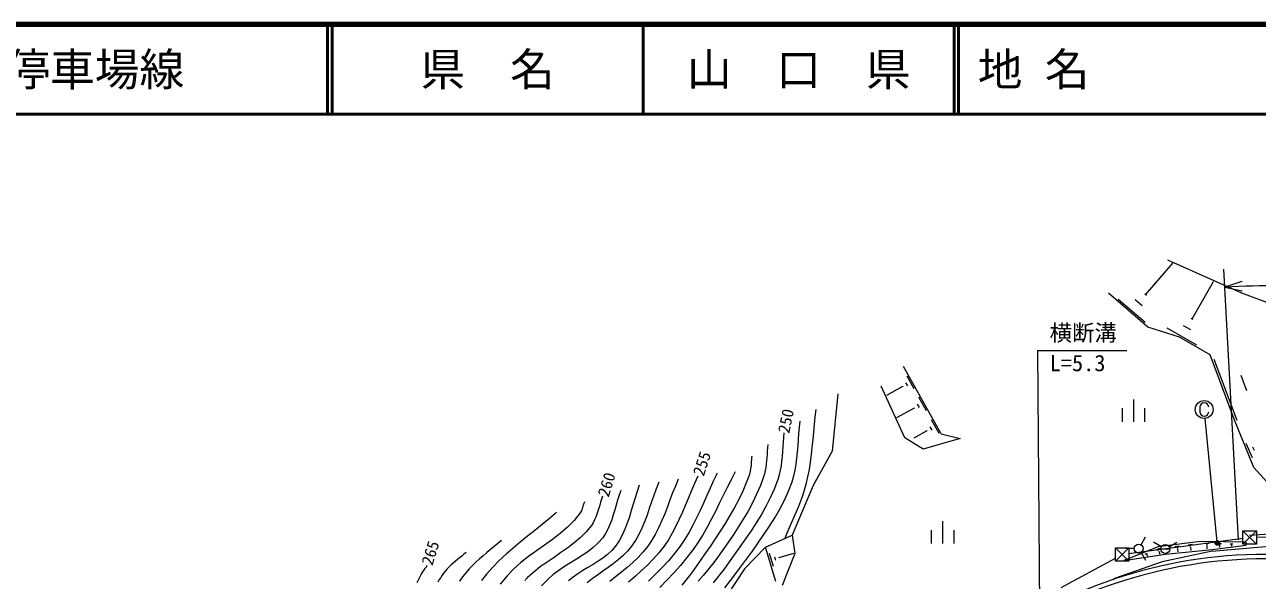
# Model space of a CAD drawing. Units: millimetres, scale not verified. Extents: x 40000 to 680000, y 20000 to 380000.
# Drawn here: x 263911 to 401618, y 317896 to 380000 of the extents above; entities that cross this region are included whole.
import ezdxf
from ezdxf.enums import TextEntityAlignment as Align

# ---------------------------------------------------------------- set-up
doc = ezdxf.new("R2010")
doc.units = ezdxf.units.MM
doc.header["$LTSCALE"] = 1000
doc.header["$PDMODE"] = 32
doc.header["$PDSIZE"] = 500
for name, color, linetype, lineweight in [('M-BGD', 7, 'Continuous', 13), ('M-BMK-ROW', 30, 'Continuous', 13), ('M-STR-HTXT', 7, 'Continuous', 13), ('M-STR-STRC', 7, 'Continuous', 13), ('M-TTL', 2, 'Continuous', 140), ('M-TTL-LINE', 7, 'Continuous', 50)]:
    doc.layers.add(name, color=color, linetype=linetype, lineweight=lineweight)
doc.layers.add('M-TTL-TXT', color=7, linetype='Continuous')
doc.styles.add('ＭＳ ゴシック', font='')
doc.styles.get('ＭＳ ゴシック').set_extended_font_data('MS Gothic')

msp = doc.modelspace()

# ---------------------------------------------------------------- linework, layer by layer
at = {"layer": 'M-BGD'}
for p, q in [((389136, 349808), (392176, 353339)), ((394326, 347111), (396712, 351305)), ((389383, 346193), (384993, 349973)), ((389230, 349727), (389042, 349889)), ((389087, 346712), (386082, 349299)), ((388736, 348583), (387985, 349230)), ((394429, 347052), (394223, 347169)), ((392930, 345057), (389383, 346193)), ((394849, 344195), (391553, 346071)), ((394175, 345887), (393351, 346356)), ((396351, 343110), (392930, 345057)), ((399042, 335900), (396351, 343110)), ((366305, 334271), (362102, 341813)), ((396757, 342600), (399323, 335780)), ((362454, 340771), (363259, 339326)), ((399765, 340813), (400407, 339107)), ((362226, 333834), (359584, 339596)), ((361990, 339566), (360172, 338553)), ((361965, 339611), (362015, 339521)), ((362323, 339988), (362524, 339627)), ((354736, 338731), (354134, 332328)), ((363622, 337591), (363836, 337207)), ((363762, 338424), (364619, 336887)), ((387816, 335624), (387816, 338124)), ((363268, 337142), (361317, 336055)), ((363241, 337190), (363295, 337094)), ((386566, 335624), (386566, 337124)), ((389066, 335624), (389066, 337124)), ((364670, 334649), (364723, 334554)), ((365047, 335046), (365259, 334665)), ((365185, 335871), (366033, 334349)), ((401219, 330518), (399042, 335900)), ((364272, 332552), (362226, 333834)), ((364696, 334601), (363247, 333793)), ((368429, 333745), (364272, 332552)), ((366305, 334271), (368429, 333745)), ((354134, 332328), (351993, 328494)), ((400330, 333224), (401031, 331615)), ((401075, 332831), (401251, 332429)), ((404148, 327304), (401219, 330518)), ((351993, 328494), (349639, 322965)), ((366485, 322006), (366485, 324506)), ((346689, 321596), (349639, 322965)), ((349639, 322965), (349946, 320904)), ((365235, 322006), (365235, 323506)), ((367735, 322006), (367735, 323506)), ((388621, 321880), (389121, 322746)), ((395257, 322255), (390548, 321630)), ((400372, 322154), (395257, 322255)), ((400745, 322932), (405160, 323247)), ((346689, 321596), (344336, 319187)), ((347825, 317785), (346689, 321596)), ((347093, 320934), (347525, 319474)), ((348185, 320463), (349838, 320953)), ((349946, 320904), (348552, 317332)), ((390548, 321630), (386717, 320115)), ((387871, 321447), (386871, 321447)), ((388621, 321014), (389121, 320147)), ((389097, 320841), (389363, 320947)), ((390895, 321653), (390029, 322153)), ((390308, 321321), (390715, 321481)), ((390509, 321259), (390611, 321299)), ((390595, 321152), (390621, 321162)), ((390608, 321157), (390741, 320821)), ((390828, 321403), (391828, 321403)), ((396573, 321149), (390977, 319969)), ((391356, 320815), (396558, 321346)), ((391761, 321653), (392627, 322153)), ((392415, 321676), (392881, 321738)), ((392608, 321560), (392725, 321575)), ((392671, 321426), (392700, 321430)), ((392685, 321428), (392733, 321068)), ((393875, 321870), (394357, 321934)), ((394075, 321749), (394195, 321765)), ((394139, 321611), (394169, 321615)), ((394154, 321613), (394205, 321231)), ((395761, 322045), (396234, 322036)), ((395936, 321900), (396054, 321898)), ((395977, 321757), (396007, 321757)), ((395992, 321757), (395985, 321427)), ((396558, 321346), (400386, 321814)), ((396573, 321149), (402942, 321709)), ((397357, 321901), (397451, 321899)), ((397368, 322014), (397595, 322009)), ((397390, 321787), (397414, 321786)), ((397402, 321787), (397398, 321583)), ((398582, 321990), (398870, 321984)), ((398689, 321901), (398761, 321900)), ((398714, 321814), (398732, 321814)), ((398723, 321814), (398721, 321730)), ((400386, 321814), (400372, 322154)), ((347693, 320516), (347801, 320151)), ((348172, 320509), (348199, 320418)), ((390977, 319969), (385671, 318099)), ((386717, 320115), (391356, 320815)), ((389228, 320801), (389295, 320827)), ((389285, 320731), (389302, 320738)), ((389293, 320734), (389342, 320610)), ((344336, 319187), (339887, 312476)), ((385493, 317993), (385671, 318099))]:
    msp.add_line(p, q, dxfattribs=at)
for points in [[(418808, 335474), (415940, 337190), (415106, 341001), (412976, 344881), (410060, 346207), (399873, 350000), (391629, 353689)], [(348868, 322607), (349110, 323207), (349363, 323804), (349621, 324399), (349882, 324993), (350139, 325588), (350388, 326186), (350626, 326787), (350848, 327394), (351048, 328007), (351224, 328629), (351415, 329448), (351572, 330275), (351701, 331107), (351808, 331943), (351899, 332782), (351980, 333623), (352058, 334465), (352137, 335306), (352224, 336146), (352325, 336983)], [(342127, 317069), (343018, 318203), (343884, 319357), (344546, 320258), (345208, 321165), (345863, 322079), (346504, 323004), (347123, 323941), (347714, 324894), (348268, 325864), (348778, 326855), (349237, 327869), (349637, 328908), (349836, 329559), (349990, 330221), (350105, 330892), (350190, 331570), (350254, 332254), (350304, 332941), (350348, 333629), (350395, 334316), (350453, 335001), (350530, 335682)], [(348735, 334381), (348676, 333859), (348631, 333334), (348594, 332807), (348559, 332280), (348520, 331753), (348471, 331229), (348405, 330709), (348317, 330194), (348201, 329686), (348049, 329186), (347667, 328174), (347228, 327187), (346740, 326221), (346211, 325274), (345647, 324343), (345055, 323426), (344444, 322522), (343819, 321626), (343188, 320737), (342557, 319853), (342003, 319094), (341431, 318347), (340844, 317612)], [(346940, 333079), (346899, 332716), (346867, 332351), (346841, 331984), (346816, 331617), (346788, 331251), (346753, 330887), (346708, 330524), (346647, 330166), (346567, 329812), (346463, 329463), (346099, 328479), (345684, 327515), (345224, 326569), (344725, 325641), (344193, 324729), (343633, 323831), (343051, 322946), (342453, 322072), (341844, 321207), (341231, 320351), (340742, 319695), (340232, 319057), (339705, 318432), (339164, 317818)], [(345145, 331778), (345122, 331574), (345103, 331368), (345088, 331162), (345074, 330956), (345058, 330750), (345038, 330544), (345012, 330340), (344978, 330138), (344934, 329939), (344876, 329742), (344528, 328786), (344130, 327850), (343688, 326933), (343209, 326031), (342699, 325144), (342164, 324269), (341611, 323404), (341045, 322547), (340475, 321695), (339905, 320848), (339497, 320249), (339080, 319655), (338654, 319067), (338219, 318486), (337774, 317912), (337319, 317347)], [(336928, 329190), (336601, 328435), (336294, 327668), (335999, 326895), (335707, 326120), (335409, 325349), (335096, 324586), (334761, 323836), (334394, 323105), (333986, 322398), (333530, 321719), (333015, 321072), (332454, 320468), (331855, 319897), (331229, 319351), (330584, 318823), (329928, 318303), (329272, 317784)], [(339105, 329526), (338741, 328739), (338394, 327941), (338058, 327137), (337725, 326331), (337386, 325529), (337035, 324734), (336662, 323952), (336260, 323187), (335822, 322443), (335340, 321727), (334762, 320982), (334141, 320275), (333485, 319598), (332801, 318946), (332098, 318310), (331382, 317686)], [(341283, 329862), (340880, 329043), (340494, 328213), (340118, 327378), (339744, 326541), (339365, 325707), (338975, 324880), (338565, 324065), (338129, 323266), (337659, 322488), (337149, 321734), (336506, 320892), (335823, 320086), (335105, 319307), (334360, 318552), (333594, 317814)], [(343290, 330020), (342828, 329146), (342382, 328263), (341945, 327374), (341510, 326483), (341071, 325596), (340620, 324715), (340153, 323845), (339661, 322991), (339138, 322156), (338578, 321344), (337894, 320445), (337175, 319573), (336426, 318726), (335654, 317900), (334861, 317089)], [(330509, 327948), (330319, 327413), (330148, 326867), (329988, 326315), (329831, 325762), (329668, 325211), (329492, 324669), (329293, 324138), (329065, 323624), (328798, 323131), (328485, 322664), (327992, 322086), (327439, 321568), (326839, 321098), (326206, 320662), (325550, 320248), (324886, 319841), (324225, 319428), (323580, 318998), (322965, 318535), (322391, 318028), (321650, 317284)], [(332573, 328518), (332323, 327828), (332098, 327123), (331887, 326411), (331680, 325696), (331465, 324985), (331233, 324285), (330973, 323601), (330673, 322938), (330323, 322304), (329912, 321704), (329489, 321218), (329016, 320782), (328503, 320388), (327962, 320023), (327403, 319677), (326834, 319338), (326268, 318996), (325714, 318640), (325183, 318259), (324684, 317841)], [(334750, 328854), (334462, 328131), (334195, 327396), (333942, 326654), (333692, 325909), (333435, 325169), (333162, 324437), (332864, 323720), (332531, 323023), (332153, 322352), (331721, 321711), (331268, 321162), (330768, 320658), (330231, 320190), (329666, 319748), (329083, 319323), (328491, 318905), (327900, 318486), (327319, 318056), (326758, 317606)], [(326446, 326677), (326401, 326551), (326359, 326422), (326321, 326292), (326282, 326161), (326243, 326031), (326201, 325903), (326153, 325778), (326100, 325655), (326038, 325537), (325967, 325425), (325300, 324588), (324550, 323828), (323735, 323128), (322876, 322469), (321989, 321834), (321094, 321205), (320209, 320566), (319353, 319897), (318545, 319183), (317803, 318404), (317042, 317458)], [(328478, 327312), (328360, 326982), (328253, 326645), (328153, 326305), (328054, 325964), (327952, 325625), (327842, 325290), (327719, 324962), (327578, 324643), (327416, 324337), (327226, 324045), (326649, 323334), (326007, 322687), (325312, 322090), (324579, 321529), (323819, 320993), (323047, 320468), (322275, 319941), (321517, 319398), (320787, 318828), (320097, 318216), (320034, 318154), (319972, 318091), (319911, 318026), (319852, 317961), (319793, 317894)], [(323327, 325482), (322535, 324803), (321729, 324138), (320914, 323482), (320097, 322827), (319284, 322169), (318482, 321500), (317697, 320814), (316936, 320105), (316205, 319366), (315510, 318592), (314945, 317878)], [(317199, 322344), (316782, 322009), (316364, 321674), (315946, 321337), (315531, 320997), (315121, 320651), (314718, 320298), (314324, 319937), (313941, 319564), (313571, 319179), (313217, 318779), (312839, 318305), (312486, 317812)], [(313224, 321004), (312987, 320809), (312746, 320615), (312505, 320422), (312265, 320229), (312027, 320032), (311792, 319833), (311563, 319628), (311341, 319416), (311127, 319196), (310922, 318967), (310732, 318730), (310554, 318485), (310386, 318233), (310226, 317974), (310071, 317712)], [(307773, 317670), (307914, 317972), (308060, 318270), (308216, 318562), (308384, 318847), (308568, 319123), (308599, 319166), (308630, 319209), (308662, 319251), (308694, 319294), (308726, 319336), (308758, 319378), (308791, 319420), (308824, 319461), (308858, 319502), (308891, 319544)]]:
    msp.add_lwpolyline(points, dxfattribs=at)
for centre in [(388371, 321447), (391328, 321403)]:
    msp.add_circle(centre, 500, dxfattribs=at)
for radius in [53000, 52500]:
    msp.add_arc((402510, 267800), radius, 75.95739, 113.31579, dxfattribs=at)
at = {"layer": 'M-BMK-ROW'}
for p, q in [((387262, 320893), (400007, 322594)), ((400007, 321945), (400007, 323445)), ((400007, 323445), (401507, 323445)), ((401507, 323445), (400007, 321945)), ((401507, 321945), (400007, 323445)), ((401507, 323445), (401507, 321945)), ((401507, 322718), (404416, 322809)), ((385762, 320043), (385762, 321543)), ((385762, 321543), (387262, 321543)), ((387262, 321543), (385762, 320043)), ((387262, 320043), (385762, 321543)), ((387262, 321543), (387262, 320043)), ((401507, 321945), (400007, 321945)), ((379704, 317106), (385762, 320387)), ((387262, 320043), (385762, 320043))]:
    msp.add_line(p, q, dxfattribs=at)
at = {"layer": 'M-STR-HTXT'}
for q in [(387042, 343599), (377302, 313951)]:
    msp.add_line((377042, 343599), q, dxfattribs=at)
at = {"layer": 'M-STR-STRC'}
for p, q in [((399526, 322412), (397872, 352673)), ((399882, 351299), (397981, 350676)), ((397981, 350676), (399938, 350265)), ((395181, 337242), (395181, 336742)), ((397140, 322214), (395779, 335997))]:
    msp.add_line(p, q, dxfattribs=at)
for centre, radius in [((395681, 336992), 1000), ((397154, 322065), 150), ((397154, 322065), 120), ((397154, 322065), 90), ((397154, 322065), 60), ((397154, 322065), 30)]:
    msp.add_circle(centre, radius, dxfattribs=at)
for centre, radius, start, end in [((402510, 267800), 83000, 75.95739, 93.12821), ((395681, 337242), 500, 360, 180), ((395681, 336742), 500, 180, 360)]:
    msp.add_arc(centre, radius, start, end, dxfattribs=at)
msp.add_point((397154, 322065), dxfattribs=at)
at = {"layer": 'M-TTL'}
msp.add_line((680000, 380000), (40000, 380000), dxfattribs=at)
at = {"layer": 'M-TTL-LINE'}
for p, q in [((297750, 380000), (297750, 370000)), ((298250, 380000), (298250, 370000)), ((333000, 380000), (333000, 370000)), ((367750, 380000), (367750, 370000)), ((368250, 380000), (368250, 370000)), ((40000, 370000), (680000, 370000))]:
    msp.add_line(p, q, dxfattribs=at)

# ---------------------------------------------------------------- texts
at = {"layer": 'M-BGD', "style": 'ＭＳ ゴシック'}
for s, rotation, p in [('250', 78.088, (348673, 334389)), ('255', 71.97, (339147, 329668)), ('260', 72.534, (328513, 327322)), ('265', 72.534, (308826, 319676))]:
    msp.add_text(s, height=1320, rotation=rotation, dxfattribs=at).set_placement(p, align=Align.MIDDLE_LEFT)
at = {"layer": 'M-STR-HTXT', "style": 'ＭＳ ゴシック'}
msp.add_text('横断溝', height=1833, dxfattribs=at).set_placement((378417, 344099), align=Align.BOTTOM_LEFT)
msp.add_text('L=5.3', height=1833, dxfattribs=at).set_placement((378417, 343099), align=Align.TOP_LEFT)
at = {"layer": 'M-TTL-TXT', "style": 'ＭＳ ゴシック'}
for s, p in [('一般県道中の川於福停車場線', (216734, 375000)), ('地 名', (370380, 375000))]:
    msp.add_text(s, height=3666, dxfattribs=at).set_placement(p, align=Align.MIDDLE_LEFT)
for s, p in [('県\u3000名', (315625, 375000)), ('山\u3000口\u3000県', (350375, 375000))]:
    msp.add_text(s, height=3666, dxfattribs=at).set_placement(p, align=Align.MIDDLE_CENTER)

doc.saveas('drawing.dxf')
